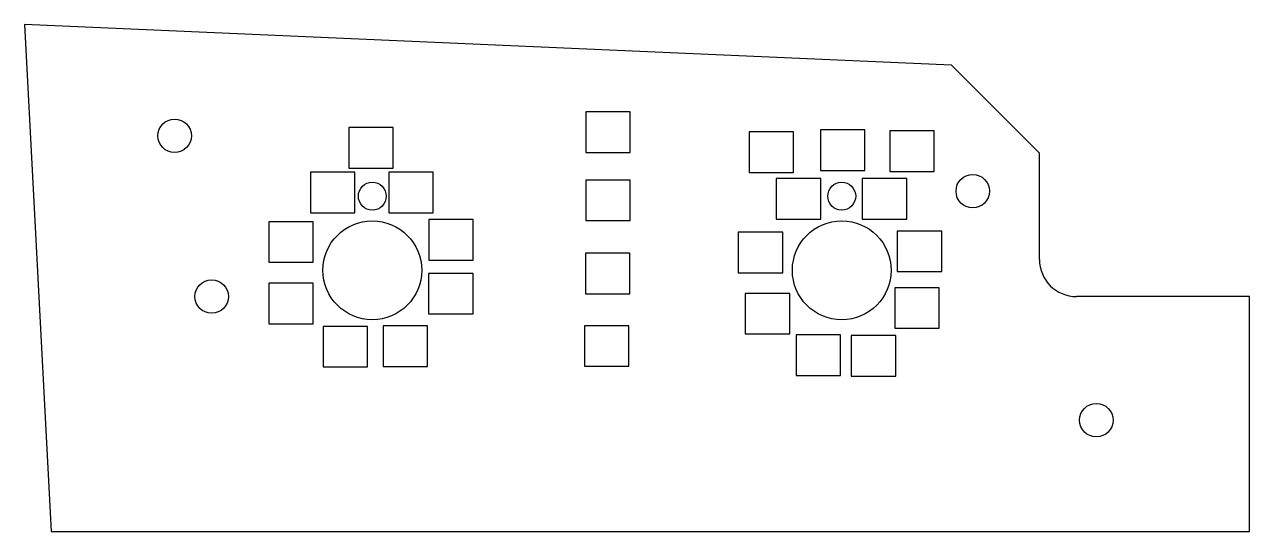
# Model space of a CAD drawing. Header units: millimetres. Extents: x -157 to 0, y 0 to 65.
import ezdxf

# ---------------------------------------------------------------- set-up
doc = ezdxf.new("R2010")
doc.units = ezdxf.units.MM

msp = doc.modelspace()

# ---------------------------------------------------------------- linework, layer by layer
at = {"color": 7, "linetype": 'Continuous', "lineweight": 25}
for p, q in [((-38.3, 59.89), (-157.4, 65.09)), ((-157.4, 65.09), (-153.99, 0)), ((-26.99, 48.58), (-38.3, 59.89)), ((-85.26, 53.87), (-85.26, 48.67)), ((-79.56, 53.87), (-85.26, 53.87)), ((-79.56, 48.67), (-79.56, 53.87)), ((-115.72, 51.85), (-115.72, 46.65)), ((-110.02, 51.85), (-115.72, 51.85)), ((-110.02, 46.65), (-110.02, 51.85)), ((-64.28, 51.29), (-64.28, 46.09)), ((-58.58, 51.29), (-64.28, 51.29)), ((-58.58, 46.09), (-58.58, 51.29)), ((-55.13, 51.56), (-55.13, 46.36)), ((-49.43, 51.56), (-55.13, 51.56)), ((-49.43, 46.36), (-49.43, 51.56)), ((-46.22, 51.43), (-46.22, 46.23)), ((-40.52, 51.43), (-46.22, 51.43)), ((-40.52, 46.23), (-40.52, 51.43)), ((-85.26, 48.67), (-79.56, 48.67)), ((-26.99, 34.92), (-26.99, 48.58)), ((-120.67, 46.13), (-120.67, 40.93)), ((-114.97, 46.13), (-120.67, 46.13)), ((-115.72, 46.65), (-110.02, 46.65)), ((-114.97, 40.93), (-114.97, 46.13)), ((-110.57, 46.13), (-110.57, 40.93)), ((-104.87, 46.13), (-110.57, 46.13)), ((-104.87, 40.93), (-104.87, 46.13)), ((-64.28, 46.09), (-58.58, 46.09)), ((-55.13, 46.36), (-49.43, 46.36)), ((-46.22, 46.23), (-40.52, 46.23)), ((-85.26, 45.11), (-85.26, 39.91)), ((-79.56, 45.11), (-85.26, 45.11)), ((-79.56, 39.91), (-79.56, 45.11)), ((-60.8, 45.3), (-60.8, 40.1)), ((-55.1, 45.3), (-60.8, 45.3)), ((-55.1, 40.1), (-55.1, 45.3)), ((-49.75, 45.3), (-49.75, 40.1)), ((-44.05, 45.3), (-49.75, 45.3)), ((-44.05, 40.1), (-44.05, 45.3)), ((-120.67, 40.93), (-114.97, 40.93)), ((-110.57, 40.93), (-104.87, 40.93)), ((-125.99, 39.76), (-125.99, 34.56)), ((-120.29, 39.76), (-125.99, 39.76)), ((-120.29, 34.56), (-120.29, 39.76)), ((-105.43, 40.05), (-105.43, 34.85)), ((-99.73, 40.05), (-105.43, 40.05)), ((-99.73, 34.85), (-99.73, 40.05)), ((-85.26, 39.91), (-79.56, 39.91)), ((-60.8, 40.1), (-55.1, 40.1)), ((-49.75, 40.1), (-44.05, 40.1)), ((-65.68, 38.41), (-65.68, 33.21)), ((-59.98, 38.41), (-65.68, 38.41)), ((-59.98, 33.21), (-59.98, 38.41)), ((-45.25, 38.56), (-45.25, 33.36)), ((-39.55, 38.56), (-45.25, 38.56)), ((-39.55, 33.36), (-39.55, 38.56)), ((-105.43, 34.85), (-99.73, 34.85)), ((-85.3, 35.72), (-85.3, 30.52)), ((-79.6, 35.72), (-85.3, 35.72)), ((-79.6, 30.52), (-79.6, 35.72)), ((-125.99, 34.56), (-120.29, 34.56)), ((-105.47, 33.13), (-105.47, 27.93)), ((-99.77, 33.13), (-105.47, 33.13)), ((-99.77, 27.93), (-99.77, 33.13)), ((-65.68, 33.21), (-59.98, 33.21)), ((-45.25, 33.36), (-39.55, 33.36)), ((-125.99, 31.87), (-125.99, 26.67)), ((-120.29, 31.87), (-125.99, 31.87)), ((-120.29, 26.67), (-120.29, 31.87)), ((-85.3, 30.52), (-79.6, 30.52)), ((-64.78, 30.56), (-64.78, 25.36)), ((-59.08, 30.56), (-64.78, 30.56)), ((-59.08, 25.36), (-59.08, 30.56)), ((-45.59, 31.29), (-45.59, 26.09)), ((-39.89, 31.29), (-45.59, 31.29)), ((-39.89, 26.09), (-39.89, 31.29)), ((0, 30.16), (-22.23, 30.16)), ((0, 0), (0, 30.16)), ((-105.47, 27.93), (-99.77, 27.93)), ((-125.99, 26.67), (-120.29, 26.67)), ((-119.02, 26.32), (-119.02, 21.12)), ((-113.32, 26.32), (-119.02, 26.32)), ((-113.32, 21.12), (-113.32, 26.32)), ((-111.31, 26.39), (-111.31, 21.19)), ((-105.61, 26.39), (-111.31, 26.39)), ((-105.61, 21.19), (-105.61, 26.39)), ((-85.44, 26.42), (-85.44, 21.22)), ((-79.74, 26.42), (-85.44, 26.42)), ((-79.74, 21.22), (-79.74, 26.42)), ((-64.78, 25.36), (-59.08, 25.36)), ((-58.24, 25.24), (-58.24, 20.04)), ((-52.54, 25.24), (-58.24, 25.24)), ((-52.54, 20.04), (-52.54, 25.24)), ((-45.59, 26.09), (-39.89, 26.09)), ((-51.16, 25.16), (-51.16, 19.96)), ((-45.46, 25.16), (-51.16, 25.16)), ((-45.46, 19.96), (-45.46, 25.16)), ((-119.02, 21.12), (-113.32, 21.12)), ((-111.31, 21.19), (-105.61, 21.19)), ((-85.44, 21.22), (-79.74, 21.22)), ((-58.24, 20.04), (-52.54, 20.04)), ((-51.16, 19.96), (-45.46, 19.96)), ((-153.99, 0), (0, 0))]:
    msp.add_line(p, q, dxfattribs=at)
for centre, radius in [((-138.11, 50.8), 2.15), ((-35.56, 43.69), 2.15), ((-112.71, 43.05), 1.79), ((-52.39, 43.05), 1.79), ((-112.71, 33.53), 6.35), ((-52.39, 33.53), 6.35), ((-133.35, 30.16), 2.15), ((-19.68, 14.29), 2.15)]:
    msp.add_circle(centre, radius, dxfattribs=at)
msp.add_arc((-22.23, 34.92), 4.76, 180, 270, dxfattribs=at)

doc.saveas('drawing.dxf')
